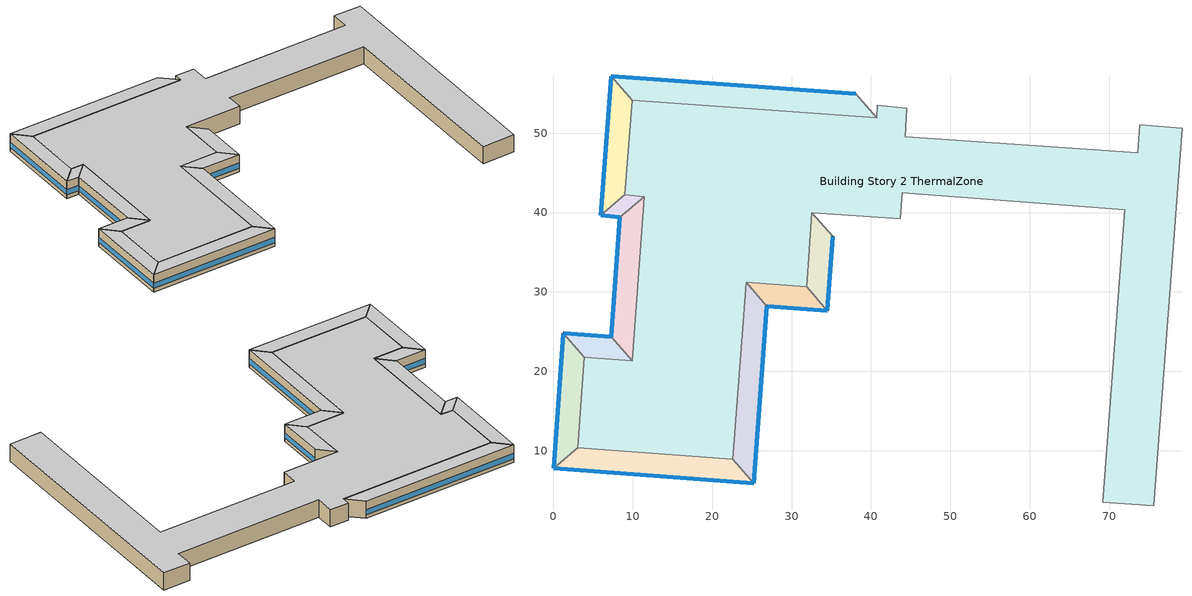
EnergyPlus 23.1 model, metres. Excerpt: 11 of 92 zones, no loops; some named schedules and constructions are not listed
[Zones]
Building Story 2 ThermalZone
 floor adiabatic (Typical Interior Floor): 40.75,51.97 40.81,53.51 44.53,53.15 44.29,49.58 73.63,47.51 73.87,51.05 79.19,50.6 75.6,3.03 69.18,3.5 71.95,40.37 43.95,42.46 43.69,39.23 32.55,40 31.88,30.68 24.27,31.24 22.6,8.92 3.03,10.38 3.87,21.74 9.9,21.3 11.42,42.01 9,42.23 9.9,54.17 z3.6
 wall adiabatic (Typical Interior Wall): 40.81,53.51 40.75,51.97 9.9,54.17 9,42.23 11.42,42.01 9.9,21.3 3.87,21.74 3.03,10.38 22.6,8.92 24.27,31.24 31.88,30.68 32.55,40 43.69,39.23 43.95,42.46 71.95,40.37 69.18,3.5 75.6,3.03 79.19,50.6 73.87,51.05 73.63,47.51 44.29,49.58 44.53,53.15 40.81,53.51 z3.6:7.2
 ceiling adiabatic (Typical Interior Ceiling): 9.9,54.17 9,42.23 11.42,42.01 9.9,21.3 3.87,21.74 3.03,10.38 22.6,8.92 24.27,31.24 31.88,30.68 32.55,40 43.69,39.23 43.95,42.46 71.95,40.37 69.18,3.5 75.6,3.03 79.19,50.6 73.87,51.05 73.63,47.51 44.29,49.58 44.53,53.15 40.81,53.51 40.75,51.97 z7.2
Building Story 2 ThermalZone 13
 floor adiabatic (Typical Interior Ceiling): 35.17,36.98 34.5,27.65 31.88,30.68 32.55,40 z3.6
 wall outside (Typical Insulated Steel Framed Exterior Wall R-20.41): 34.5,27.65 35.17,36.98 z3.6:7.2
 wall adiabatic (Typical Interior Wall): 35.17,36.98 32.55,40 31.88,30.68 34.5,27.65 z3.6:7.2
 window (U 0.48 SHGC 0.40 Dbl Ref-D Clr 6mm/13mm): 34.5,27.68 35.17,36.96 z4.36:5.45
 ceiling adiabatic (Typical Interior Ceiling): 32.55,40 31.88,30.68 34.5,27.65 35.17,36.98 z7.2
Building Story 2 ThermalZone 14
 floor adiabatic (Typical Interior Ceiling): 34.5,27.65 26.88,28.21 24.27,31.24 31.88,30.68 z3.6
 wall outside (Typical Insulated Steel Framed Exterior Wall R-20.41): 26.88,28.21 34.5,27.65 z3.6:7.2
 wall adiabatic (Typical Interior Wall): 34.5,27.65 31.88,30.68 24.27,31.24 26.88,28.21 z3.6:7.2
 window (U 0.48 SHGC 0.40 Dbl Ref-D Clr 6mm/13mm): 26.91,28.21 34.47,27.66 z4.36:5.45
 ceiling adiabatic (Typical Interior Ceiling): 31.88,30.68 24.27,31.24 26.88,28.21 34.5,27.65 z7.2
Building Story 2 ThermalZone 15
 floor adiabatic (Typical Interior Ceiling): 26.88,28.21 25.21,5.89 22.6,8.92 24.27,31.24 z3.6
 wall outside (Typical Insulated Steel Framed Exterior Wall R-20.41): 25.21,5.89 26.88,28.21 z3.6:7.2
 wall adiabatic (Typical Interior Wall): 26.88,28.21 24.27,31.24 22.6,8.92 25.21,5.89 z3.6:7.2
 window (U 0.48 SHGC 0.40 Dbl Ref-D Clr 6mm/13mm): 25.21,5.91 26.88,28.18 z4.36:5.44
 ceiling adiabatic (Typical Interior Ceiling): 24.27,31.24 22.6,8.92 25.21,5.89 26.88,28.21 z7.2
Building Story 2 ThermalZone 16
 floor adiabatic (Typical Interior Ceiling): 25.21,5.89 0,7.77 3.03,10.38 22.6,8.92 z3.6
 wall outside (Typical Insulated Steel Framed Exterior Wall R-20.41): 0,7.77 25.21,5.89 z3.6:7.2
 wall adiabatic (Typical Interior Wall): 25.21,5.89 22.6,8.92 3.03,10.38 0,7.77 z3.6:7.2
 window (U 0.48 SHGC 0.40 Dbl Ref-D Clr 6mm/13mm): 0.03,7.77 25.18,5.89 z4.36:5.44
 ceiling adiabatic (Typical Interior Ceiling): 22.6,8.92 3.03,10.38 0,7.77 25.21,5.89 z7.2
Building Story 2 ThermalZone 17
 floor adiabatic (Typical Interior Ceiling): 0,7.77 1.26,24.77 3.87,21.74 3.03,10.38 z3.6
 wall outside (Typical Insulated Steel Framed Exterior Wall R-20.41): 1.26,24.77 0,7.77 z3.6:7.2
 wall adiabatic (Typical Interior Wall): 0,7.77 3.03,10.38 3.87,21.74 1.26,24.77 z3.6:7.2
 window (U 0.48 SHGC 0.40 Dbl Ref-D Clr 6mm/13mm): 1.25,24.74 0,7.8 z4.36:5.45
 ceiling adiabatic (Typical Interior Ceiling): 3.03,10.38 3.87,21.74 1.26,24.77 0,7.77 z7.2
Building Story 2 ThermalZone 18
 floor adiabatic (Typical Interior Ceiling): 1.26,24.77 7.29,24.32 9.9,21.3 3.87,21.74 z3.6
 wall outside (Typical Insulated Steel Framed Exterior Wall R-20.41): 7.29,24.32 1.26,24.77 z3.6:7.2
 wall adiabatic (Typical Interior Wall): 1.26,24.77 3.87,21.74 9.9,21.3 7.29,24.32 z3.6:7.2
 window (U 0.48 SHGC 0.40 Dbl Ref-D Clr 6mm/13mm): 7.26,24.32 1.28,24.76 z4.36:5.45
 ceiling adiabatic (Typical Interior Ceiling): 3.87,21.74 9.9,21.3 7.29,24.32 1.26,24.77 z7.2
Building Story 2 ThermalZone 19
 floor adiabatic (Typical Interior Ceiling): 7.29,24.32 8.37,39.43 11.42,42.01 9.9,21.3 z3.6
 wall outside (Typical Insulated Steel Framed Exterior Wall R-20.41): 8.37,39.43 7.29,24.32 z3.6:7.2
 wall adiabatic (Typical Interior Wall): 7.29,24.32 9.9,21.3 11.42,42.01 8.37,39.43 z3.6:7.2
 window (U 0.48 SHGC 0.40 Dbl Ref-D Clr 6mm/13mm): 8.37,39.4 7.29,24.35 z4.36:5.45
 ceiling adiabatic (Typical Interior Ceiling): 9.9,21.3 11.42,42.01 8.37,39.43 7.29,24.32 z7.2
Building Story 2 ThermalZone 20
 floor adiabatic (Typical Interior Ceiling): 8.37,39.43 5.95,39.65 9,42.23 11.42,42.01 z3.6
 wall outside (Typical Insulated Steel Framed Exterior Wall R-20.41): 5.95,39.65 8.37,39.43 z3.6:7.2
 wall adiabatic (Typical Interior Wall): 8.37,39.43 11.42,42.01 9,42.23 5.95,39.65 z3.6:7.2
 window (U 0.48 SHGC 0.40 Dbl Ref-D Clr 6mm/13mm): 5.97,39.65 8.35,39.43 z4.36:5.46
 ceiling adiabatic (Typical Interior Ceiling): 11.42,42.01 9,42.23 5.95,39.65 8.37,39.43 z7.2
Building Story 2 ThermalZone 21
 floor adiabatic (Typical Interior Ceiling): 5.95,39.65 7.29,57.2 9.9,54.17 9,42.23 z3.6
 wall outside (Typical Insulated Steel Framed Exterior Wall R-20.41): 7.29,57.2 5.95,39.65 z3.6:7.2
 wall adiabatic (Typical Interior Wall): 5.95,39.65 9,42.23 9.9,54.17 7.29,57.2 z3.6:7.2
 window (U 0.48 SHGC 0.40 Dbl Ref-D Clr 6mm/13mm): 7.28,57.17 5.95,39.67 z4.36:5.45
 ceiling adiabatic (Typical Interior Ceiling): 9,42.23 9.9,54.17 7.29,57.2 5.95,39.65 z7.2
Building Story 2 ThermalZone 22
 floor adiabatic (Typical Interior Ceiling): 7.29,57.2 38.1,54.97 40.75,51.97 9.9,54.17 z3.6
 wall outside (Typical Insulated Steel Framed Exterior Wall R-20.41): 38.1,54.97 7.29,57.2 z3.6:7.2
 wall adiabatic (Typical Interior Wall): 7.29,57.2 9.9,54.17 40.75,51.97 38.1,54.97 z3.6:7.2
 window (U 0.48 SHGC 0.40 Dbl Ref-D Clr 6mm/13mm): 38.08,54.98 7.31,57.19 z4.36:5.44
 ceiling adiabatic (Typical Interior Ceiling): 9.9,54.17 40.75,51.97 38.1,54.97 7.29,57.2 z7.2
[Schedule:Day:Interval]
SchoolSecondary KITCHEN_ELEC_EQUIP_SCH Wknd Day 1; SchoolSecondary KITCHEN_ELEC_EQUIP_SCH Default; SchoolSecondary KITCHEN_ELEC_EQUIP_SCH Winter Design Day: No, 24:00, 0.1
SchoolSecondary KITCHEN_ELEC_EQUIP_SCH Wkdy Day 1; SchoolSecondary KITCHEN_ELEC_EQUIP_SCH Wkdy Day 2; SchoolSecondary KITCHEN_ELEC_EQUIP_SCH Summer Design Day: No, 08:00, 0.1, 10:00, 0.15, 13:00, 0.25, 15:00, 0.15, 24:00, 0.1
SchoolSecondary KITCHEN_GAS_EQUIP_SCH Wknd Day; SchoolSecondary KITCHEN_GAS_EQUIP_SCH Wknd Day 1; SchoolSecondary KITCHEN_GAS_EQUIP_SCH Default; SchoolSecondary KITCHEN_GAS_EQUIP_SCH Winter Design Day: No, 24:00, 0.02
SchoolSecondary KITCHEN_GAS_EQUIP_SCH Wkdy|SmrDsn Day; SchoolSecondary KITCHEN_GAS_EQUIP_SCH Wkdy|SmrDsn Day 1; SchoolSecondary KITCHEN_GAS_EQUIP_SCH Wkdy|SmrDsn Day 2; SchoolSecondary KITCHEN_GAS_EQUIP_SCH Summer Design Day: No, 08:00, 0.02, 10:00, 0.15, 13:00, 0.2, 15:00, 0.1, 24:00, 0.02
[Schedule:Week:Daily]
SchoolSecondary BLDG_LIGHT_SCH_2013 Week Rule - Jan1-Jun24: SchoolSecondary BLDG_LIGHT_SCH_2013 Wknd Day, SchoolSecondary BLDG_LIGHT_SCH_2013 Wkdy Day, SchoolSecondary BLDG_LIGHT_SCH_2013 Wkdy Day, SchoolSecondary BLDG_LIGHT_SCH_2013 Wkdy Day, SchoolSecondary BLDG_LIGHT_SCH_2013 Wkdy Day, SchoolSecondary BLDG_LIGHT_SCH_2013 Wkdy Day, SchoolSecondary BLDG_LIGHT_SCH_2013 Wknd Day, SchoolSecondary BLDG_LIGHT_SCH_2013 Default, SchoolSecondary BLDG_LIGHT_SCH_2013 Summer Design Day, SchoolSecondary BLDG_LIGHT_SCH_2013 Winter Design Day, SchoolSecondary BLDG_LIGHT_SCH_2013 Default, SchoolSecondary BLDG_LIGHT_SCH_2013 Default
SchoolSecondary BLDG_LIGHT_SCH_2013 Week Rule - Jun25-Jul1: SchoolSecondary BLDG_LIGHT_SCH_2013 Wknd Day, SchoolSecondary BLDG_LIGHT_SCH_2013 Wkdy Day, SchoolSecondary BLDG_LIGHT_SCH_2013 Wkdy Day, SchoolSecondary BLDG_LIGHT_SCH_2013 Wkdy Day, SchoolSecondary BLDG_LIGHT_SCH_2013 Wkdy Day, SchoolSecondary BLDG_LIGHT_SCH_2013 Wkdy Day, SchoolSecondary BLDG_LIGHT_SCH_2013 Wknd Day 1, SchoolSecondary BLDG_LIGHT_SCH_2013 Default, SchoolSecondary BLDG_LIGHT_SCH_2013 Summer Design Day, SchoolSecondary BLDG_LIGHT_SCH_2013 Winter Design Day, SchoolSecondary BLDG_LIGHT_SCH_2013 Default, SchoolSecondary BLDG_LIGHT_SCH_2013 Default
SchoolSecondary BLDG_LIGHT_SCH_2013 Week Rule - Jul2-Aug26: SchoolSecondary BLDG_LIGHT_SCH_2013 Wknd Day 1, SchoolSecondary BLDG_LIGHT_SCH_2013 Wkdy Day 1, SchoolSecondary BLDG_LIGHT_SCH_2013 Wkdy Day 1, SchoolSecondary BLDG_LIGHT_SCH_2013 Wkdy Day 1, SchoolSecondary BLDG_LIGHT_SCH_2013 Wkdy Day 1, SchoolSecondary BLDG_LIGHT_SCH_2013 Wkdy Day 1, SchoolSecondary BLDG_LIGHT_SCH_2013 Wknd Day 1, SchoolSecondary BLDG_LIGHT_SCH_2013 Default, SchoolSecondary BLDG_LIGHT_SCH_2013 Summer Design Day, SchoolSecondary BLDG_LIGHT_SCH_2013 Winter Design Day, SchoolSecondary BLDG_LIGHT_SCH_2013 Default, SchoolSecondary BLDG_LIGHT_SCH_2013 Default
SchoolSecondary BLDG_LIGHT_SCH_2013 Week Rule - Aug27-Sep2: SchoolSecondary BLDG_LIGHT_SCH_2013 Wknd Day 1, SchoolSecondary BLDG_LIGHT_SCH_2013 Wkdy Day 1, SchoolSecondary BLDG_LIGHT_SCH_2013 Wkdy Day 1, SchoolSecondary BLDG_LIGHT_SCH_2013 Wkdy Day 1, SchoolSecondary BLDG_LIGHT_SCH_2013 Wkdy Day 1, SchoolSecondary BLDG_LIGHT_SCH_2013 Wkdy Day 2, SchoolSecondary BLDG_LIGHT_SCH_2013 Default, SchoolSecondary BLDG_LIGHT_SCH_2013 Default, SchoolSecondary BLDG_LIGHT_SCH_2013 Summer Design Day, SchoolSecondary BLDG_LIGHT_SCH_2013 Winter Design Day, SchoolSecondary BLDG_LIGHT_SCH_2013 Default, SchoolSecondary BLDG_LIGHT_SCH_2013 Default
SchoolSecondary BLDG_LIGHT_SCH_2013 Week Rule - Sep3-Dec31: SchoolSecondary BLDG_LIGHT_SCH_2013 Default, SchoolSecondary BLDG_LIGHT_SCH_2013 Wkdy Day 2, SchoolSecondary BLDG_LIGHT_SCH_2013 Wkdy Day 2, SchoolSecondary BLDG_LIGHT_SCH_2013 Wkdy Day 2, SchoolSecondary BLDG_LIGHT_SCH_2013 Wkdy Day 2, SchoolSecondary BLDG_LIGHT_SCH_2013 Wkdy Day 2, SchoolSecondary BLDG_LIGHT_SCH_2013 Default, SchoolSecondary BLDG_LIGHT_SCH_2013 Default, SchoolSecondary BLDG_LIGHT_SCH_2013 Summer Design Day, SchoolSecondary BLDG_LIGHT_SCH_2013 Winter Design Day, SchoolSecondary BLDG_LIGHT_SCH_2013 Default, SchoolSecondary BLDG_LIGHT_SCH_2013 Default
SchoolSecondary BLDG_LIGHT_LIBRARY_SCH_2013 Week Rule - Jan1-Jun24: SchoolSecondary BLDG_LIGHT_LIBRARY_SCH_2013 Wknd Day, SchoolSecondary BLDG_LIGHT_LIBRARY_SCH_2013 Wkdy Day, SchoolSecondary BLDG_LIGHT_LIBRARY_SCH_2013 Wkdy Day, SchoolSecondary BLDG_LIGHT_LIBRARY_SCH_2013 Wkdy Day, SchoolSecondary BLDG_LIGHT_LIBRARY_SCH_2013 Wkdy Day, SchoolSecondary BLDG_LIGHT_LIBRARY_SCH_2013 Wkdy Day, SchoolSecondary BLDG_LIGHT_LIBRARY_SCH_2013 Wknd Day, SchoolSecondary BLDG_LIGHT_LIBRARY_SCH_2013 Default, SchoolSecondary BLDG_LIGHT_LIBRARY_SCH_2013 Summer Design Day, SchoolSecondary BLDG_LIGHT_LIBRARY_SCH_2013 Winter Design Day, SchoolSecondary BLDG_LIGHT_LIBRARY_SCH_2013 Default, SchoolSecondary BLDG_LIGHT_LIBRARY_SCH_2013 Default
SchoolSecondary BLDG_LIGHT_LIBRARY_SCH_2013 Week Rule - Jun25-Jul1: SchoolSecondary BLDG_LIGHT_LIBRARY_SCH_2013 Wknd Day, SchoolSecondary BLDG_LIGHT_LIBRARY_SCH_2013 Wkdy Day, SchoolSecondary BLDG_LIGHT_LIBRARY_SCH_2013 Wkdy Day, SchoolSecondary BLDG_LIGHT_LIBRARY_SCH_2013 Wkdy Day, SchoolSecondary BLDG_LIGHT_LIBRARY_SCH_2013 Wkdy Day, SchoolSecondary BLDG_LIGHT_LIBRARY_SCH_2013 Wkdy Day, SchoolSecondary BLDG_LIGHT_LIBRARY_SCH_2013 Wknd Day 1, SchoolSecondary BLDG_LIGHT_LIBRARY_SCH_2013 Default, SchoolSecondary BLDG_LIGHT_LIBRARY_SCH_2013 Summer Design Day, SchoolSecondary BLDG_LIGHT_LIBRARY_SCH_2013 Winter Design Day, SchoolSecondary BLDG_LIGHT_LIBRARY_SCH_2013 Default, SchoolSecondary BLDG_LIGHT_LIBRARY_SCH_2013 Default
SchoolSecondary BLDG_LIGHT_LIBRARY_SCH_2013 Week Rule - Jul2-Aug26: SchoolSecondary BLDG_LIGHT_LIBRARY_SCH_2013 Wknd Day 1, SchoolSecondary BLDG_LIGHT_LIBRARY_SCH_2013 Wkdy Day 1, SchoolSecondary BLDG_LIGHT_LIBRARY_SCH_2013 Wkdy Day 1, SchoolSecondary BLDG_LIGHT_LIBRARY_SCH_2013 Wkdy Day 1, SchoolSecondary BLDG_LIGHT_LIBRARY_SCH_2013 Wkdy Day 1, SchoolSecondary BLDG_LIGHT_LIBRARY_SCH_2013 Wkdy Day 1, SchoolSecondary BLDG_LIGHT_LIBRARY_SCH_2013 Wknd Day 1, SchoolSecondary BLDG_LIGHT_LIBRARY_SCH_2013 Default, SchoolSecondary BLDG_LIGHT_LIBRARY_SCH_2013 Summer Design Day, SchoolSecondary BLDG_LIGHT_LIBRARY_SCH_2013 Winter Design Day, SchoolSecondary BLDG_LIGHT_LIBRARY_SCH_2013 Default, SchoolSecondary BLDG_LIGHT_LIBRARY_SCH_2013 Default
SchoolSecondary BLDG_LIGHT_LIBRARY_SCH_2013 Week Rule - Aug27-Sep2: SchoolSecondary BLDG_LIGHT_LIBRARY_SCH_2013 Wknd Day 1, SchoolSecondary BLDG_LIGHT_LIBRARY_SCH_2013 Wkdy Day 1, SchoolSecondary BLDG_LIGHT_LIBRARY_SCH_2013 Wkdy Day 1, SchoolSecondary BLDG_LIGHT_LIBRARY_SCH_2013 Wkdy Day 1, SchoolSecondary BLDG_LIGHT_LIBRARY_SCH_2013 Wkdy Day 1, SchoolSecondary BLDG_LIGHT_LIBRARY_SCH_2013 Wkdy Day 2, SchoolSecondary BLDG_LIGHT_LIBRARY_SCH_2013 Default, SchoolSecondary BLDG_LIGHT_LIBRARY_SCH_2013 Default, SchoolSecondary BLDG_LIGHT_LIBRARY_SCH_2013 Summer Design Day, SchoolSecondary BLDG_LIGHT_LIBRARY_SCH_2013 Winter Design Day, SchoolSecondary BLDG_LIGHT_LIBRARY_SCH_2013 Default, SchoolSecondary BLDG_LIGHT_LIBRARY_SCH_2013 Default
SchoolSecondary BLDG_LIGHT_LIBRARY_SCH_2013 Week Rule - Sep3-Dec31: SchoolSecondary BLDG_LIGHT_LIBRARY_SCH_2013 Default, SchoolSecondary BLDG_LIGHT_LIBRARY_SCH_2013 Wkdy Day 2, SchoolSecondary BLDG_LIGHT_LIBRARY_SCH_2013 Wkdy Day 2, SchoolSecondary BLDG_LIGHT_LIBRARY_SCH_2013 Wkdy Day 2, SchoolSecondary BLDG_LIGHT_LIBRARY_SCH_2013 Wkdy Day 2, SchoolSecondary BLDG_LIGHT_LIBRARY_SCH_2013 Wkdy Day 2, SchoolSecondary BLDG_LIGHT_LIBRARY_SCH_2013 Default, SchoolSecondary BLDG_LIGHT_LIBRARY_SCH_2013 Default, SchoolSecondary BLDG_LIGHT_LIBRARY_SCH_2013 Summer Design Day, SchoolSecondary BLDG_LIGHT_LIBRARY_SCH_2013 Winter Design Day, SchoolSecondary BLDG_LIGHT_LIBRARY_SCH_2013 Default, SchoolSecondary BLDG_LIGHT_LIBRARY_SCH_2013 Default
SchoolSecondary BLDG_LIGHT_LOBBYFLR1_SCH_2013 Week Rule - Jan1-Jun24: SchoolSecondary BLDG_LIGHT_LOBBYFLR1_SCH_2013 Wknd Day, SchoolSecondary BLDG_LIGHT_LOBBYFLR1_SCH_2013 Wkdy Day, SchoolSecondary BLDG_LIGHT_LOBBYFLR1_SCH_2013 Wkdy Day, SchoolSecondary BLDG_LIGHT_LOBBYFLR1_SCH_2013 Wkdy Day, SchoolSecondary BLDG_LIGHT_LOBBYFLR1_SCH_2013 Wkdy Day, SchoolSecondary BLDG_LIGHT_LOBBYFLR1_SCH_2013 Wkdy Day, SchoolSecondary BLDG_LIGHT_LOBBYFLR1_SCH_2013 Wknd Day, SchoolSecondary BLDG_LIGHT_LOBBYFLR1_SCH_2013 Default, SchoolSecondary BLDG_LIGHT_LOBBYFLR1_SCH_2013 Summer Design Day, SchoolSecondary BLDG_LIGHT_LOBBYFLR1_SCH_2013 Winter Design Day, SchoolSecondary BLDG_LIGHT_LOBBYFLR1_SCH_2013 Default, SchoolSecondary BLDG_LIGHT_LOBBYFLR1_SCH_2013 Default
SchoolSecondary BLDG_LIGHT_LOBBYFLR1_SCH_2013 Week Rule - Jun25-Jul1: SchoolSecondary BLDG_LIGHT_LOBBYFLR1_SCH_2013 Wknd Day, SchoolSecondary BLDG_LIGHT_LOBBYFLR1_SCH_2013 Wkdy Day, SchoolSecondary BLDG_LIGHT_LOBBYFLR1_SCH_2013 Wkdy Day, SchoolSecondary BLDG_LIGHT_LOBBYFLR1_SCH_2013 Wkdy Day, SchoolSecondary BLDG_LIGHT_LOBBYFLR1_SCH_2013 Wkdy Day, SchoolSecondary BLDG_LIGHT_LOBBYFLR1_SCH_2013 Wkdy Day, SchoolSecondary BLDG_LIGHT_LOBBYFLR1_SCH_2013 Wknd Day 1, SchoolSecondary BLDG_LIGHT_LOBBYFLR1_SCH_2013 Default, SchoolSecondary BLDG_LIGHT_LOBBYFLR1_SCH_2013 Summer Design Day, SchoolSecondary BLDG_LIGHT_LOBBYFLR1_SCH_2013 Winter Design Day, SchoolSecondary BLDG_LIGHT_LOBBYFLR1_SCH_2013 Default, SchoolSecondary BLDG_LIGHT_LOBBYFLR1_SCH_2013 Default
SchoolSecondary BLDG_LIGHT_LOBBYFLR1_SCH_2013 Week Rule - Jul2-Aug26: SchoolSecondary BLDG_LIGHT_LOBBYFLR1_SCH_2013 Wknd Day 1, SchoolSecondary BLDG_LIGHT_LOBBYFLR1_SCH_2013 Wkdy Day 1, SchoolSecondary BLDG_LIGHT_LOBBYFLR1_SCH_2013 Wkdy Day 1, SchoolSecondary BLDG_LIGHT_LOBBYFLR1_SCH_2013 Wkdy Day 1, SchoolSecondary BLDG_LIGHT_LOBBYFLR1_SCH_2013 Wkdy Day 1, SchoolSecondary BLDG_LIGHT_LOBBYFLR1_SCH_2013 Wkdy Day 1, SchoolSecondary BLDG_LIGHT_LOBBYFLR1_SCH_2013 Wknd Day 1, SchoolSecondary BLDG_LIGHT_LOBBYFLR1_SCH_2013 Default, SchoolSecondary BLDG_LIGHT_LOBBYFLR1_SCH_2013 Summer Design Day, SchoolSecondary BLDG_LIGHT_LOBBYFLR1_SCH_2013 Winter Design Day, SchoolSecondary BLDG_LIGHT_LOBBYFLR1_SCH_2013 Default, SchoolSecondary BLDG_LIGHT_LOBBYFLR1_SCH_2013 Default
SchoolSecondary BLDG_LIGHT_LOBBYFLR1_SCH_2013 Week Rule - Aug27-Sep2: SchoolSecondary BLDG_LIGHT_LOBBYFLR1_SCH_2013 Wknd Day 1, SchoolSecondary BLDG_LIGHT_LOBBYFLR1_SCH_2013 Wkdy Day 1, SchoolSecondary BLDG_LIGHT_LOBBYFLR1_SCH_2013 Wkdy Day 1, SchoolSecondary BLDG_LIGHT_LOBBYFLR1_SCH_2013 Wkdy Day 1, SchoolSecondary BLDG_LIGHT_LOBBYFLR1_SCH_2013 Wkdy Day 1, SchoolSecondary BLDG_LIGHT_LOBBYFLR1_SCH_2013 Wkdy Day 2, SchoolSecondary BLDG_LIGHT_LOBBYFLR1_SCH_2013 Default, SchoolSecondary BLDG_LIGHT_LOBBYFLR1_SCH_2013 Default, SchoolSecondary BLDG_LIGHT_LOBBYFLR1_SCH_2013 Summer Design Day, SchoolSecondary BLDG_LIGHT_LOBBYFLR1_SCH_2013 Winter Design Day, SchoolSecondary BLDG_LIGHT_LOBBYFLR1_SCH_2013 Default, SchoolSecondary BLDG_LIGHT_LOBBYFLR1_SCH_2013 Default
SchoolSecondary BLDG_LIGHT_LOBBYFLR1_SCH_2013 Week Rule - Sep3-Dec31: SchoolSecondary BLDG_LIGHT_LOBBYFLR1_SCH_2013 Default, SchoolSecondary BLDG_LIGHT_LOBBYFLR1_SCH_2013 Wkdy Day 2, SchoolSecondary BLDG_LIGHT_LOBBYFLR1_SCH_2013 Wkdy Day 2, SchoolSecondary BLDG_LIGHT_LOBBYFLR1_SCH_2013 Wkdy Day 2, SchoolSecondary BLDG_LIGHT_LOBBYFLR1_SCH_2013 Wkdy Day 2, SchoolSecondary BLDG_LIGHT_LOBBYFLR1_SCH_2013 Wkdy Day 2, SchoolSecondary BLDG_LIGHT_LOBBYFLR1_SCH_2013 Default, SchoolSecondary BLDG_LIGHT_LOBBYFLR1_SCH_2013 Default, SchoolSecondary BLDG_LIGHT_LOBBYFLR1_SCH_2013 Summer Design Day, SchoolSecondary BLDG_LIGHT_LOBBYFLR1_SCH_2013 Winter Design Day, SchoolSecondary BLDG_LIGHT_LOBBYFLR1_SCH_2013 Default, SchoolSecondary BLDG_LIGHT_LOBBYFLR1_SCH_2013 Default
SchoolSecondary BLDG_LIGHT_MECHANICAL_SCH_2013 Week Rule - Jan1-Jun24: SchoolSecondary BLDG_LIGHT_MECHANICAL_SCH_2013 Wknd Day, SchoolSecondary BLDG_LIGHT_MECHANICAL_SCH_2013 Wkdy Day, SchoolSecondary BLDG_LIGHT_MECHANICAL_SCH_2013 Wkdy Day, SchoolSecondary BLDG_LIGHT_MECHANICAL_SCH_2013 Wkdy Day, SchoolSecondary BLDG_LIGHT_MECHANICAL_SCH_2013 Wkdy Day, SchoolSecondary BLDG_LIGHT_MECHANICAL_SCH_2013 Wkdy Day, SchoolSecondary BLDG_LIGHT_MECHANICAL_SCH_2013 Wknd Day, SchoolSecondary BLDG_LIGHT_MECHANICAL_SCH_2013 Default, SchoolSecondary BLDG_LIGHT_MECHANICAL_SCH_2013 Summer Design Day, SchoolSecondary BLDG_LIGHT_MECHANICAL_SCH_2013 Winter Design Day, SchoolSecondary BLDG_LIGHT_MECHANICAL_SCH_2013 Default, SchoolSecondary BLDG_LIGHT_MECHANICAL_SCH_2013 Default
SchoolSecondary BLDG_LIGHT_MECHANICAL_SCH_2013 Week Rule - Jun25-Jul1: SchoolSecondary BLDG_LIGHT_MECHANICAL_SCH_2013 Wknd Day, SchoolSecondary BLDG_LIGHT_MECHANICAL_SCH_2013 Wkdy Day, SchoolSecondary BLDG_LIGHT_MECHANICAL_SCH_2013 Wkdy Day, SchoolSecondary BLDG_LIGHT_MECHANICAL_SCH_2013 Wkdy Day, SchoolSecondary BLDG_LIGHT_MECHANICAL_SCH_2013 Wkdy Day, SchoolSecondary BLDG_LIGHT_MECHANICAL_SCH_2013 Wkdy Day, SchoolSecondary BLDG_LIGHT_MECHANICAL_SCH_2013 Wknd Day 1, SchoolSecondary BLDG_LIGHT_MECHANICAL_SCH_2013 Default, SchoolSecondary BLDG_LIGHT_MECHANICAL_SCH_2013 Summer Design Day, SchoolSecondary BLDG_LIGHT_MECHANICAL_SCH_2013 Winter Design Day, SchoolSecondary BLDG_LIGHT_MECHANICAL_SCH_2013 Default, SchoolSecondary BLDG_LIGHT_MECHANICAL_SCH_2013 Default
SchoolSecondary BLDG_LIGHT_MECHANICAL_SCH_2013 Week Rule - Jul2-Aug26: SchoolSecondary BLDG_LIGHT_MECHANICAL_SCH_2013 Wknd Day 1, SchoolSecondary BLDG_LIGHT_MECHANICAL_SCH_2013 Wkdy Day 1, SchoolSecondary BLDG_LIGHT_MECHANICAL_SCH_2013 Wkdy Day 1, SchoolSecondary BLDG_LIGHT_MECHANICAL_SCH_2013 Wkdy Day 1, SchoolSecondary BLDG_LIGHT_MECHANICAL_SCH_2013 Wkdy Day 1, SchoolSecondary BLDG_LIGHT_MECHANICAL_SCH_2013 Wkdy Day 1, SchoolSecondary BLDG_LIGHT_MECHANICAL_SCH_2013 Wknd Day 1, SchoolSecondary BLDG_LIGHT_MECHANICAL_SCH_2013 Default, SchoolSecondary BLDG_LIGHT_MECHANICAL_SCH_2013 Summer Design Day, SchoolSecondary BLDG_LIGHT_MECHANICAL_SCH_2013 Winter Design Day, SchoolSecondary BLDG_LIGHT_MECHANICAL_SCH_2013 Default, SchoolSecondary BLDG_LIGHT_MECHANICAL_SCH_2013 Default
SchoolSecondary BLDG_LIGHT_MECHANICAL_SCH_2013 Week Rule - Aug27-Sep2: SchoolSecondary BLDG_LIGHT_MECHANICAL_SCH_2013 Wknd Day 1, SchoolSecondary BLDG_LIGHT_MECHANICAL_SCH_2013 Wkdy Day 1, SchoolSecondary BLDG_LIGHT_MECHANICAL_SCH_2013 Wkdy Day 1, SchoolSecondary BLDG_LIGHT_MECHANICAL_SCH_2013 Wkdy Day 1, SchoolSecondary BLDG_LIGHT_MECHANICAL_SCH_2013 Wkdy Day 1, SchoolSecondary BLDG_LIGHT_MECHANICAL_SCH_2013 Wkdy Day 2, SchoolSecondary BLDG_LIGHT_MECHANICAL_SCH_2013 Default, SchoolSecondary BLDG_LIGHT_MECHANICAL_SCH_2013 Default, SchoolSecondary BLDG_LIGHT_MECHANICAL_SCH_2013 Summer Design Day, SchoolSecondary BLDG_LIGHT_MECHANICAL_SCH_2013 Winter Design Day, SchoolSecondary BLDG_LIGHT_MECHANICAL_SCH_2013 Default, SchoolSecondary BLDG_LIGHT_MECHANICAL_SCH_2013 Default
SchoolSecondary BLDG_LIGHT_MECHANICAL_SCH_2013 Week Rule - Sep3-Dec31: SchoolSecondary BLDG_LIGHT_MECHANICAL_SCH_2013 Default, SchoolSecondary BLDG_LIGHT_MECHANICAL_SCH_2013 Wkdy Day 2, SchoolSecondary BLDG_LIGHT_MECHANICAL_SCH_2013 Wkdy Day 2, SchoolSecondary BLDG_LIGHT_MECHANICAL_SCH_2013 Wkdy Day 2, SchoolSecondary BLDG_LIGHT_MECHANICAL_SCH_2013 Wkdy Day 2, SchoolSecondary BLDG_LIGHT_MECHANICAL_SCH_2013 Wkdy Day 2, SchoolSecondary BLDG_LIGHT_MECHANICAL_SCH_2013 Default, SchoolSecondary BLDG_LIGHT_MECHANICAL_SCH_2013 Default, SchoolSecondary BLDG_LIGHT_MECHANICAL_SCH_2013 Summer Design Day, SchoolSecondary BLDG_LIGHT_MECHANICAL_SCH_2013 Winter Design Day, SchoolSecondary BLDG_LIGHT_MECHANICAL_SCH_2013 Default, SchoolSecondary BLDG_LIGHT_MECHANICAL_SCH_2013 Default
SchoolSecondary BLDG_LIGHT_OFFICE_SCH_2013 Week Rule - Jan1-Jun24: SchoolSecondary BLDG_LIGHT_OFFICE_SCH_2013 Wknd Day, SchoolSecondary BLDG_LIGHT_OFFICE_SCH_2013 Wkdy Day, SchoolSecondary BLDG_LIGHT_OFFICE_SCH_2013 Wkdy Day, SchoolSecondary BLDG_LIGHT_OFFICE_SCH_2013 Wkdy Day, SchoolSecondary BLDG_LIGHT_OFFICE_SCH_2013 Wkdy Day, SchoolSecondary BLDG_LIGHT_OFFICE_SCH_2013 Wkdy Day, SchoolSecondary BLDG_LIGHT_OFFICE_SCH_2013 Wknd Day, SchoolSecondary BLDG_LIGHT_OFFICE_SCH_2013 Default, SchoolSecondary BLDG_LIGHT_OFFICE_SCH_2013 Summer Design Day, SchoolSecondary BLDG_LIGHT_OFFICE_SCH_2013 Winter Design Day, SchoolSecondary BLDG_LIGHT_OFFICE_SCH_2013 Default, SchoolSecondary BLDG_LIGHT_OFFICE_SCH_2013 Default
SchoolSecondary BLDG_LIGHT_OFFICE_SCH_2013 Week Rule - Jun25-Jul1: SchoolSecondary BLDG_LIGHT_OFFICE_SCH_2013 Wknd Day, SchoolSecondary BLDG_LIGHT_OFFICE_SCH_2013 Wkdy Day, SchoolSecondary BLDG_LIGHT_OFFICE_SCH_2013 Wkdy Day, SchoolSecondary BLDG_LIGHT_OFFICE_SCH_2013 Wkdy Day, SchoolSecondary BLDG_LIGHT_OFFICE_SCH_2013 Wkdy Day, SchoolSecondary BLDG_LIGHT_OFFICE_SCH_2013 Wkdy Day, SchoolSecondary BLDG_LIGHT_OFFICE_SCH_2013 Wknd Day 1, SchoolSecondary BLDG_LIGHT_OFFICE_SCH_2013 Default, SchoolSecondary BLDG_LIGHT_OFFICE_SCH_2013 Summer Design Day, SchoolSecondary BLDG_LIGHT_OFFICE_SCH_2013 Winter Design Day, SchoolSecondary BLDG_LIGHT_OFFICE_SCH_2013 Default, SchoolSecondary BLDG_LIGHT_OFFICE_SCH_2013 Default
SchoolSecondary BLDG_LIGHT_OFFICE_SCH_2013 Week Rule - Jul2-Aug26: SchoolSecondary BLDG_LIGHT_OFFICE_SCH_2013 Wknd Day 1, SchoolSecondary BLDG_LIGHT_OFFICE_SCH_2013 Wkdy Day 1, SchoolSecondary BLDG_LIGHT_OFFICE_SCH_2013 Wkdy Day 1, SchoolSecondary BLDG_LIGHT_OFFICE_SCH_2013 Wkdy Day 1, SchoolSecondary BLDG_LIGHT_OFFICE_SCH_2013 Wkdy Day 1, SchoolSecondary BLDG_LIGHT_OFFICE_SCH_2013 Wkdy Day 1, SchoolSecondary BLDG_LIGHT_OFFICE_SCH_2013 Wknd Day 1, SchoolSecondary BLDG_LIGHT_OFFICE_SCH_2013 Default, SchoolSecondary BLDG_LIGHT_OFFICE_SCH_2013 Summer Design Day, SchoolSecondary BLDG_LIGHT_OFFICE_SCH_2013 Winter Design Day, SchoolSecondary BLDG_LIGHT_OFFICE_SCH_2013 Default, SchoolSecondary BLDG_LIGHT_OFFICE_SCH_2013 Default
SchoolSecondary BLDG_LIGHT_OFFICE_SCH_2013 Week Rule - Aug27-Sep2: SchoolSecondary BLDG_LIGHT_OFFICE_SCH_2013 Wknd Day 1, SchoolSecondary BLDG_LIGHT_OFFICE_SCH_2013 Wkdy Day 1, SchoolSecondary BLDG_LIGHT_OFFICE_SCH_2013 Wkdy Day 1, SchoolSecondary BLDG_LIGHT_OFFICE_SCH_2013 Wkdy Day 1, SchoolSecondary BLDG_LIGHT_OFFICE_SCH_2013 Wkdy Day 1, SchoolSecondary BLDG_LIGHT_OFFICE_SCH_2013 Wkdy Day 2, SchoolSecondary BLDG_LIGHT_OFFICE_SCH_2013 Default, SchoolSecondary BLDG_LIGHT_OFFICE_SCH_2013 Default, SchoolSecondary BLDG_LIGHT_OFFICE_SCH_2013 Summer Design Day, SchoolSecondary BLDG_LIGHT_OFFICE_SCH_2013 Winter Design Day, SchoolSecondary BLDG_LIGHT_OFFICE_SCH_2013 Default, SchoolSecondary BLDG_LIGHT_OFFICE_SCH_2013 Default
SchoolSecondary BLDG_LIGHT_OFFICE_SCH_2013 Week Rule - Sep3-Dec31: SchoolSecondary BLDG_LIGHT_OFFICE_SCH_2013 Default, SchoolSecondary BLDG_LIGHT_OFFICE_SCH_2013 Wkdy Day 2, SchoolSecondary BLDG_LIGHT_OFFICE_SCH_2013 Wkdy Day 2, SchoolSecondary BLDG_LIGHT_OFFICE_SCH_2013 Wkdy Day 2, SchoolSecondary BLDG_LIGHT_OFFICE_SCH_2013 Wkdy Day 2, SchoolSecondary BLDG_LIGHT_OFFICE_SCH_2013 Wkdy Day 2, SchoolSecondary BLDG_LIGHT_OFFICE_SCH_2013 Default, SchoolSecondary BLDG_LIGHT_OFFICE_SCH_2013 Default, SchoolSecondary BLDG_LIGHT_OFFICE_SCH_2013 Summer Design Day, SchoolSecondary BLDG_LIGHT_OFFICE_SCH_2013 Winter Design Day, SchoolSecondary BLDG_LIGHT_OFFICE_SCH_2013 Default, SchoolSecondary BLDG_LIGHT_OFFICE_SCH_2013 Default
SchoolSecondary BLDG_LIGHT_BATH_SCH_2013 Week Rule - Jan1-Jun24: SchoolSecondary BLDG_LIGHT_BATH_SCH_2013 Wknd Day, SchoolSecondary BLDG_LIGHT_BATH_SCH_2013 Wkdy Day, SchoolSecondary BLDG_LIGHT_BATH_SCH_2013 Wkdy Day, SchoolSecondary BLDG_LIGHT_BATH_SCH_2013 Wkdy Day, SchoolSecondary BLDG_LIGHT_BATH_SCH_2013 Wkdy Day, SchoolSecondary BLDG_LIGHT_BATH_SCH_2013 Wkdy Day, SchoolSecondary BLDG_LIGHT_BATH_SCH_2013 Wknd Day, SchoolSecondary BLDG_LIGHT_BATH_SCH_2013 Default, SchoolSecondary BLDG_LIGHT_BATH_SCH_2013 Summer Design Day, SchoolSecondary BLDG_LIGHT_BATH_SCH_2013 Winter Design Day, SchoolSecondary BLDG_LIGHT_BATH_SCH_2013 Default, SchoolSecondary BLDG_LIGHT_BATH_SCH_2013 Default
SchoolSecondary BLDG_LIGHT_BATH_SCH_2013 Week Rule - Jun25-Jul1: SchoolSecondary BLDG_LIGHT_BATH_SCH_2013 Wknd Day, SchoolSecondary BLDG_LIGHT_BATH_SCH_2013 Wkdy Day, SchoolSecondary BLDG_LIGHT_BATH_SCH_2013 Wkdy Day, SchoolSecondary BLDG_LIGHT_BATH_SCH_2013 Wkdy Day, SchoolSecondary BLDG_LIGHT_BATH_SCH_2013 Wkdy Day, SchoolSecondary BLDG_LIGHT_BATH_SCH_2013 Wkdy Day, SchoolSecondary BLDG_LIGHT_BATH_SCH_2013 Wknd Day 1, SchoolSecondary BLDG_LIGHT_BATH_SCH_2013 Default, SchoolSecondary BLDG_LIGHT_BATH_SCH_2013 Summer Design Day, SchoolSecondary BLDG_LIGHT_BATH_SCH_2013 Winter Design Day, SchoolSecondary BLDG_LIGHT_BATH_SCH_2013 Default, SchoolSecondary BLDG_LIGHT_BATH_SCH_2013 Default
SchoolSecondary BLDG_LIGHT_BATH_SCH_2013 Week Rule - Jul2-Aug26: SchoolSecondary BLDG_LIGHT_BATH_SCH_2013 Wknd Day 1, SchoolSecondary BLDG_LIGHT_BATH_SCH_2013 Wkdy Day 1, SchoolSecondary BLDG_LIGHT_BATH_SCH_2013 Wkdy Day 1, SchoolSecondary BLDG_LIGHT_BATH_SCH_2013 Wkdy Day 1, SchoolSecondary BLDG_LIGHT_BATH_SCH_2013 Wkdy Day 1, SchoolSecondary BLDG_LIGHT_BATH_SCH_2013 Wkdy Day 1, SchoolSecondary BLDG_LIGHT_BATH_SCH_2013 Wknd Day 1, SchoolSecondary BLDG_LIGHT_BATH_SCH_2013 Default, SchoolSecondary BLDG_LIGHT_BATH_SCH_2013 Summer Design Day, SchoolSecondary BLDG_LIGHT_BATH_SCH_2013 Winter Design Day, SchoolSecondary BLDG_LIGHT_BATH_SCH_2013 Default, SchoolSecondary BLDG_LIGHT_BATH_SCH_2013 Default
SchoolSecondary BLDG_LIGHT_BATH_SCH_2013 Week Rule - Aug27-Sep2: SchoolSecondary BLDG_LIGHT_BATH_SCH_2013 Wknd Day 1, SchoolSecondary BLDG_LIGHT_BATH_SCH_2013 Wkdy Day 1, SchoolSecondary BLDG_LIGHT_BATH_SCH_2013 Wkdy Day 1, SchoolSecondary BLDG_LIGHT_BATH_SCH_2013 Wkdy Day 1, SchoolSecondary BLDG_LIGHT_BATH_SCH_2013 Wkdy Day 1, SchoolSecondary BLDG_LIGHT_BATH_SCH_2013 Wkdy Day 2, SchoolSecondary BLDG_LIGHT_BATH_SCH_2013 Default, SchoolSecondary BLDG_LIGHT_BATH_SCH_2013 Default, SchoolSecondary BLDG_LIGHT_BATH_SCH_2013 Summer Design Day, SchoolSecondary BLDG_LIGHT_BATH_SCH_2013 Winter Design Day, SchoolSecondary BLDG_LIGHT_BATH_SCH_2013 Default, SchoolSecondary BLDG_LIGHT_BATH_SCH_2013 Default
SchoolSecondary BLDG_LIGHT_BATH_SCH_2013 Week Rule - Sep3-Dec31: SchoolSecondary BLDG_LIGHT_BATH_SCH_2013 Default, SchoolSecondary BLDG_LIGHT_BATH_SCH_2013 Wkdy Day 2, SchoolSecondary BLDG_LIGHT_BATH_SCH_2013 Wkdy Day 2, SchoolSecondary BLDG_LIGHT_BATH_SCH_2013 Wkdy Day 2, SchoolSecondary BLDG_LIGHT_BATH_SCH_2013 Wkdy Day 2, SchoolSecondary BLDG_LIGHT_BATH_SCH_2013 Wkdy Day 2, SchoolSecondary BLDG_LIGHT_BATH_SCH_2013 Default, SchoolSecondary BLDG_LIGHT_BATH_SCH_2013 Default, SchoolSecondary BLDG_LIGHT_BATH_SCH_2013 Summer Design Day, SchoolSecondary BLDG_LIGHT_BATH_SCH_2013 Winter Design Day, SchoolSecondary BLDG_LIGHT_BATH_SCH_2013 Default, SchoolSecondary BLDG_LIGHT_BATH_SCH_2013 Default
SchoolSecondary KITCHEN_ELEC_EQUIP_SCH Week Rule - Aug27-Sep2: SchoolSecondary KITCHEN_ELEC_EQUIP_SCH Wknd Day 1, SchoolSecondary KITCHEN_ELEC_EQUIP_SCH Wkdy Day 1, SchoolSecondary KITCHEN_ELEC_EQUIP_SCH Wkdy Day 1, SchoolSecondary KITCHEN_ELEC_EQUIP_SCH Wkdy Day 1, SchoolSecondary KITCHEN_ELEC_EQUIP_SCH Wkdy Day 1, SchoolSecondary KITCHEN_ELEC_EQUIP_SCH Wkdy Day 2, SchoolSecondary KITCHEN_ELEC_EQUIP_SCH Default, SchoolSecondary KITCHEN_ELEC_EQUIP_SCH Default, SchoolSecondary KITCHEN_ELEC_EQUIP_SCH Summer Design Day, SchoolSecondary KITCHEN_ELEC_EQUIP_SCH Winter Design Day, SchoolSecondary KITCHEN_ELEC_EQUIP_SCH Default, SchoolSecondary KITCHEN_ELEC_EQUIP_SCH Default
SchoolSecondary KITCHEN_ELEC_EQUIP_SCH Week Rule - Sep3-Dec31: SchoolSecondary KITCHEN_ELEC_EQUIP_SCH Default, SchoolSecondary KITCHEN_ELEC_EQUIP_SCH Wkdy Day 2, SchoolSecondary KITCHEN_ELEC_EQUIP_SCH Wkdy Day 2, SchoolSecondary KITCHEN_ELEC_EQUIP_SCH Wkdy Day 2, SchoolSecondary KITCHEN_ELEC_EQUIP_SCH Wkdy Day 2, SchoolSecondary KITCHEN_ELEC_EQUIP_SCH Wkdy Day 2, SchoolSecondary KITCHEN_ELEC_EQUIP_SCH Default, SchoolSecondary KITCHEN_ELEC_EQUIP_SCH Default, SchoolSecondary KITCHEN_ELEC_EQUIP_SCH Summer Design Day, SchoolSecondary KITCHEN_ELEC_EQUIP_SCH Winter Design Day, SchoolSecondary KITCHEN_ELEC_EQUIP_SCH Default, SchoolSecondary KITCHEN_ELEC_EQUIP_SCH Default
SchoolSecondary KITCHEN_GAS_EQUIP_SCH Week Rule - Jan1-Jun24: SchoolSecondary KITCHEN_GAS_EQUIP_SCH Wknd Day, SchoolSecondary KITCHEN_GAS_EQUIP_SCH Wkdy|SmrDsn Day, SchoolSecondary KITCHEN_GAS_EQUIP_SCH Wkdy|SmrDsn Day, SchoolSecondary KITCHEN_GAS_EQUIP_SCH Wkdy|SmrDsn Day, SchoolSecondary KITCHEN_GAS_EQUIP_SCH Wkdy|SmrDsn Day, SchoolSecondary KITCHEN_GAS_EQUIP_SCH Wkdy|SmrDsn Day, SchoolSecondary KITCHEN_GAS_EQUIP_SCH Wknd Day, SchoolSecondary KITCHEN_GAS_EQUIP_SCH Default, SchoolSecondary KITCHEN_GAS_EQUIP_SCH Summer Design Day, SchoolSecondary KITCHEN_GAS_EQUIP_SCH Winter Design Day, SchoolSecondary KITCHEN_GAS_EQUIP_SCH Default, SchoolSecondary KITCHEN_GAS_EQUIP_SCH Default
SchoolSecondary KITCHEN_GAS_EQUIP_SCH Week Rule - Jun25-Jul1: SchoolSecondary KITCHEN_GAS_EQUIP_SCH Wknd Day, SchoolSecondary KITCHEN_GAS_EQUIP_SCH Wkdy|SmrDsn Day, SchoolSecondary KITCHEN_GAS_EQUIP_SCH Wkdy|SmrDsn Day, SchoolSecondary KITCHEN_GAS_EQUIP_SCH Wkdy|SmrDsn Day, SchoolSecondary KITCHEN_GAS_EQUIP_SCH Wkdy|SmrDsn Day, SchoolSecondary KITCHEN_GAS_EQUIP_SCH Wkdy|SmrDsn Day, SchoolSecondary KITCHEN_GAS_EQUIP_SCH Wknd Day 1, SchoolSecondary KITCHEN_GAS_EQUIP_SCH Default, SchoolSecondary KITCHEN_GAS_EQUIP_SCH Summer Design Day, SchoolSecondary KITCHEN_GAS_EQUIP_SCH Winter Design Day, SchoolSecondary KITCHEN_GAS_EQUIP_SCH Default, SchoolSecondary KITCHEN_GAS_EQUIP_SCH Default
SchoolSecondary KITCHEN_GAS_EQUIP_SCH Week Rule - Jul2-Aug26: SchoolSecondary KITCHEN_GAS_EQUIP_SCH Wknd Day 1, SchoolSecondary KITCHEN_GAS_EQUIP_SCH Wkdy|SmrDsn Day 1, SchoolSecondary KITCHEN_GAS_EQUIP_SCH Wkdy|SmrDsn Day 1, SchoolSecondary KITCHEN_GAS_EQUIP_SCH Wkdy|SmrDsn Day 1, SchoolSecondary KITCHEN_GAS_EQUIP_SCH Wkdy|SmrDsn Day 1, SchoolSecondary KITCHEN_GAS_EQUIP_SCH Wkdy|SmrDsn Day 1, SchoolSecondary KITCHEN_GAS_EQUIP_SCH Wknd Day 1, SchoolSecondary KITCHEN_GAS_EQUIP_SCH Default, SchoolSecondary KITCHEN_GAS_EQUIP_SCH Summer Design Day, SchoolSecondary KITCHEN_GAS_EQUIP_SCH Winter Design Day, SchoolSecondary KITCHEN_GAS_EQUIP_SCH Default, SchoolSecondary KITCHEN_GAS_EQUIP_SCH Default
SchoolSecondary KITCHEN_GAS_EQUIP_SCH Week Rule - Aug27-Sep2: SchoolSecondary KITCHEN_GAS_EQUIP_SCH Wknd Day 1, SchoolSecondary KITCHEN_GAS_EQUIP_SCH Wkdy|SmrDsn Day 1, SchoolSecondary KITCHEN_GAS_EQUIP_SCH Wkdy|SmrDsn Day 1, SchoolSecondary KITCHEN_GAS_EQUIP_SCH Wkdy|SmrDsn Day 1, SchoolSecondary KITCHEN_GAS_EQUIP_SCH Wkdy|SmrDsn Day 1, SchoolSecondary KITCHEN_GAS_EQUIP_SCH Wkdy|SmrDsn Day 2, SchoolSecondary KITCHEN_GAS_EQUIP_SCH Default, SchoolSecondary KITCHEN_GAS_EQUIP_SCH Default, SchoolSecondary KITCHEN_GAS_EQUIP_SCH Summer Design Day, SchoolSecondary KITCHEN_GAS_EQUIP_SCH Winter Design Day, SchoolSecondary KITCHEN_GAS_EQUIP_SCH Default, SchoolSecondary KITCHEN_GAS_EQUIP_SCH Default
SchoolSecondary KITCHEN_GAS_EQUIP_SCH Week Rule - Sep3-Dec31: SchoolSecondary KITCHEN_GAS_EQUIP_SCH Default, SchoolSecondary KITCHEN_GAS_EQUIP_SCH Wkdy|SmrDsn Day 2, SchoolSecondary KITCHEN_GAS_EQUIP_SCH Wkdy|SmrDsn Day 2, SchoolSecondary KITCHEN_GAS_EQUIP_SCH Wkdy|SmrDsn Day 2, SchoolSecondary KITCHEN_GAS_EQUIP_SCH Wkdy|SmrDsn Day 2, SchoolSecondary KITCHEN_GAS_EQUIP_SCH Wkdy|SmrDsn Day 2, SchoolSecondary KITCHEN_GAS_EQUIP_SCH Default, SchoolSecondary KITCHEN_GAS_EQUIP_SCH Default, SchoolSecondary KITCHEN_GAS_EQUIP_SCH Summer Design Day, SchoolSecondary KITCHEN_GAS_EQUIP_SCH Winter Design Day, SchoolSecondary KITCHEN_GAS_EQUIP_SCH Default, SchoolSecondary KITCHEN_GAS_EQUIP_SCH Default
[Schedule:Year]
SchoolSecondary BLDG_LIGHT_SCH_2013: SchoolSecondary BLDG_LIGHT_SCH_2013 Week Rule - Jan1-Jun24, 1, 1, 6, 24, SchoolSecondary BLDG_LIGHT_SCH_2013 Week Rule - Jun25-Jul1, 6, 25, 7, 1, SchoolSecondary BLDG_LIGHT_SCH_2013 Week Rule - Jul2-Aug26, 7, 2, 8, 26, SchoolSecondary BLDG_LIGHT_SCH_2013 Week Rule - Aug27-Sep2, 8, 27, 9, 2, SchoolSecondary BLDG_LIGHT_SCH_2013 Week Rule - Sep3-Dec31, 9, 3, 12, 31
SchoolSecondary BLDG_LIGHT_LIBRARY_SCH_2013: SchoolSecondary BLDG_LIGHT_LIBRARY_SCH_2013 Week Rule - Jan1-Jun24, 1, 1, 6, 24, SchoolSecondary BLDG_LIGHT_LIBRARY_SCH_2013 Week Rule - Jun25-Jul1, 6, 25, 7, 1, SchoolSecondary BLDG_LIGHT_LIBRARY_SCH_2013 Week Rule - Jul2-Aug26, 7, 2, 8, 26, SchoolSecondary BLDG_LIGHT_LIBRARY_SCH_2013 Week Rule - Aug27-Sep2, 8, 27, 9, 2, SchoolSecondary BLDG_LIGHT_LIBRARY_SCH_2013 Week Rule - Sep3-Dec31, 9, 3, 12, 31
SchoolSecondary BLDG_LIGHT_LOBBYFLR1_SCH_2013: SchoolSecondary BLDG_LIGHT_LOBBYFLR1_SCH_2013 Week Rule - Jan1-Jun24, 1, 1, 6, 24, SchoolSecondary BLDG_LIGHT_LOBBYFLR1_SCH_2013 Week Rule - Jun25-Jul1, 6, 25, 7, 1, SchoolSecondary BLDG_LIGHT_LOBBYFLR1_SCH_2013 Week Rule - Jul2-Aug26, 7, 2, 8, 26, SchoolSecondary BLDG_LIGHT_LOBBYFLR1_SCH_2013 Week Rule - Aug27-Sep2, 8, 27, 9, 2, SchoolSecondary BLDG_LIGHT_LOBBYFLR1_SCH_2013 Week Rule - Sep3-Dec31, 9, 3, 12, 31
SchoolSecondary BLDG_LIGHT_MECHANICAL_SCH_2013: SchoolSecondary BLDG_LIGHT_MECHANICAL_SCH_2013 Week Rule - Jan1-Jun24, 1, 1, 6, 24, SchoolSecondary BLDG_LIGHT_MECHANICAL_SCH_2013 Week Rule - Jun25-Jul1, 6, 25, 7, 1, SchoolSecondary BLDG_LIGHT_MECHANICAL_SCH_2013 Week Rule - Jul2-Aug26, 7, 2, 8, 26, SchoolSecondary BLDG_LIGHT_MECHANICAL_SCH_2013 Week Rule - Aug27-Sep2, 8, 27, 9, 2, SchoolSecondary BLDG_LIGHT_MECHANICAL_SCH_2013 Week Rule - Sep3-Dec31, 9, 3, 12, 31
SchoolSecondary BLDG_LIGHT_OFFICE_SCH_2013: SchoolSecondary BLDG_LIGHT_OFFICE_SCH_2013 Week Rule - Jan1-Jun24, 1, 1, 6, 24, SchoolSecondary BLDG_LIGHT_OFFICE_SCH_2013 Week Rule - Jun25-Jul1, 6, 25, 7, 1, SchoolSecondary BLDG_LIGHT_OFFICE_SCH_2013 Week Rule - Jul2-Aug26, 7, 2, 8, 26, SchoolSecondary BLDG_LIGHT_OFFICE_SCH_2013 Week Rule - Aug27-Sep2, 8, 27, 9, 2, SchoolSecondary BLDG_LIGHT_OFFICE_SCH_2013 Week Rule - Sep3-Dec31, 9, 3, 12, 31
SchoolSecondary BLDG_LIGHT_BATH_SCH_2013: SchoolSecondary BLDG_LIGHT_BATH_SCH_2013 Week Rule - Jan1-Jun24, 1, 1, 6, 24, SchoolSecondary BLDG_LIGHT_BATH_SCH_2013 Week Rule - Jun25-Jul1, 6, 25, 7, 1, SchoolSecondary BLDG_LIGHT_BATH_SCH_2013 Week Rule - Jul2-Aug26, 7, 2, 8, 26, SchoolSecondary BLDG_LIGHT_BATH_SCH_2013 Week Rule - Aug27-Sep2, 8, 27, 9, 2, SchoolSecondary BLDG_LIGHT_BATH_SCH_2013 Week Rule - Sep3-Dec31, 9, 3, 12, 31
SchoolSecondary BLDG_OCC_SCH_Auditorium: SchoolSecondary BLDG_OCC_SCH_Auditorium Week Rule - Jan1-Jun24, 1, 1, 6, 24, SchoolSecondary BLDG_OCC_SCH_Auditorium Week Rule - Jun25-Jul1, 6, 25, 7, 1, SchoolSecondary BLDG_OCC_SCH_Auditorium Week Rule - Jul2-Aug26, 7, 2, 8, 26, SchoolSecondary BLDG_OCC_SCH_Auditorium Week Rule - Aug27-Sep2, 8, 27, 9, 2, SchoolSecondary BLDG_OCC_SCH_Auditorium Week Rule - Sep3-Dec31, 9, 3, 12, 31
SchoolSecondary BLDG_OCC_SCH_Cafeteria: SchoolSecondary BLDG_OCC_SCH_Cafeteria Week Rule - Jan1-Jun24, 1, 1, 6, 24, SchoolSecondary BLDG_OCC_SCH_Cafeteria Week Rule - Jun25-Jul1, 6, 25, 7, 1, SchoolSecondary BLDG_OCC_SCH_Cafeteria Week Rule - Jul2-Aug26, 7, 2, 8, 26, SchoolSecondary BLDG_OCC_SCH_Cafeteria Week Rule - Aug27-Sep2, 8, 27, 9, 2, SchoolSecondary BLDG_OCC_SCH_Cafeteria Week Rule - Sep3-Dec31, 9, 3, 12, 31
SchoolSecondary BLDG_OCC_SCH_Extend: SchoolSecondary BLDG_OCC_SCH_Extend Week Rule - Jan1-Jun24, 1, 1, 6, 24, SchoolSecondary BLDG_OCC_SCH_Extend Week Rule - Jun25-Jul1, 6, 25, 7, 1, SchoolSecondary BLDG_OCC_SCH_Extend Week Rule - Jul2-Aug26, 7, 2, 8, 26, SchoolSecondary BLDG_OCC_SCH_Extend Week Rule - Aug27-Sep2, 8, 27, 9, 2, SchoolSecondary BLDG_OCC_SCH_Extend Week Rule - Sep3-Dec31, 9, 3, 12, 31
SchoolSecondary BLDG_OCC_SCH_Offices: SchoolSecondary BLDG_OCC_SCH_Offices Week Rule - Jan1-Jun24, 1, 1, 6, 24, SchoolSecondary BLDG_OCC_SCH_Offices Week Rule - Jun25-Jul1, 6, 25, 7, 1, SchoolSecondary BLDG_OCC_SCH_Offices Week Rule - Jul2-Aug26, 7, 2, 8, 26, SchoolSecondary BLDG_OCC_SCH_Offices Week Rule - Aug27-Sep2, 8, 27, 9, 2, SchoolSecondary BLDG_OCC_SCH_Offices Week Rule - Sep3-Dec31, 9, 3, 12, 31
Elevator Schedule 3: Elevator Schedule 3 Week Rule - Jan1-Jun10, 1, 1, 6, 10, Elevator Schedule 3 Week Rule - Jun11-Jun17, 6, 11, 6, 17, Elevator Schedule 3 Week Rule - Jun18-Jul1, 6, 18, 7, 1, Elevator Schedule 3 Week Rule - Jul2-Aug26, 7, 2, 8, 26, Elevator Schedule 3 Week Rule - Aug27-Sep2, 8, 27, 9, 2, Elevator Schedule 3 Week Rule - Sep3-Sep16, 9, 3, 9, 16, Elevator Schedule 3 Week Rule - Sep17-Dec31, 9, 17, 12, 31
Elevator Schedule 1: Elevator Schedule 1 Week Rule - Jan1-Jun10, 1, 1, 6, 10, Elevator Schedule 1 Week Rule - Jun11-Jun17, 6, 11, 6, 17, Elevator Schedule 1 Week Rule - Jun18-Jul1, 6, 18, 7, 1, Elevator Schedule 1 Week Rule - Jul2-Aug26, 7, 2, 8, 26, Elevator Schedule 1 Week Rule - Aug27-Sep2, 8, 27, 9, 2, Elevator Schedule 1 Week Rule - Sep3-Sep16, 9, 3, 9, 16, Elevator Schedule 1 Week Rule - Sep17-Dec31, 9, 17, 12, 31
Elevator Schedule 2: Elevator Schedule 2 Week Rule - Jan1-Jun10, 1, 1, 6, 10, Elevator Schedule 2 Week Rule - Jun11-Jun17, 6, 11, 6, 17, Elevator Schedule 2 Week Rule - Jun18-Jul1, 6, 18, 7, 1, Elevator Schedule 2 Week Rule - Jul2-Aug26, 7, 2, 8, 26, Elevator Schedule 2 Week Rule - Aug27-Sep2, 8, 27, 9, 2, Elevator Schedule 2 Week Rule - Sep3-Sep16, 9, 3, 9, 16, Elevator Schedule 2 Week Rule - Sep17-Dec31, 9, 17, 12, 31
DataCenter_EQUIP_SCH: DataCenter_EQUIP_SCH Week Rule - Jan1-Jan28, 1, 1, 1, 28, DataCenter_EQUIP_SCH Week Rule - Jan29-Feb4, 1, 29, 2, 4, DataCenter_EQUIP_SCH Week Rule - Feb5-Feb25, 2, 5, 2, 25, DataCenter_EQUIP_SCH Week Rule - Feb26-Mar4, 2, 26, 3, 4, DataCenter_EQUIP_SCH Week Rule - Mar5-Mar25, 3, 5, 3, 25, DataCenter_EQUIP_SCH Week Rule - Mar26-Apr1, 3, 26, 4, 1, DataCenter_EQUIP_SCH Week Rule - Apr2-Apr29, 4, 2, 4, 29, DataCenter_EQUIP_SCH Week Rule - Apr30-May6, 4, 30, 5, 6, DataCenter_EQUIP_SCH Week Rule - May7-May27, 5, 7, 5, 27, DataCenter_EQUIP_SCH Week Rule - May28-Jun3, 5, 28, 6, 3, DataCenter_EQUIP_SCH Week Rule - Jun4-Jun24, 6, 4, 6, 24, DataCenter_EQUIP_SCH Week Rule - Jun25-Jul1, 6, 25, 7, 1, DataCenter_EQUIP_SCH Week Rule - Jul2-Jul29, 7, 2, 7, 29, DataCenter_EQUIP_SCH Week Rule - Jul30-Aug5, 7, 30, 8, 5, DataCenter_EQUIP_SCH Week Rule - Aug6-Aug26, 8, 6, 8, 26, DataCenter_EQUIP_SCH Week Rule - Aug27-Sep2, 8, 27, 9, 2, DataCenter_EQUIP_SCH Week Rule - Sep3-Sep30, 9, 3, 9, 30, DataCenter_EQUIP_SCH Week Rule - Oct1-Oct28, 10, 1, 10, 28, DataCenter_EQUIP_SCH Week Rule - Oct29-Nov4, 10, 29, 11, 4, DataCenter_EQUIP_SCH Week Rule - Nov5-Nov25, 11, 5, 11, 25, DataCenter_EQUIP_SCH Week Rule - Nov26-Dec2, 11, 26, 12, 2, DataCenter_EQUIP_SCH Week Rule - Dec3-Dec31, 12, 3, 12, 31
SchoolSecondary KITCHEN_ELEC_EQUIP_SCH: SchoolSecondary KITCHEN_ELEC_EQUIP_SCH Week Rule - Jan1-Jun24, 1, 1, 6, 24, SchoolSecondary KITCHEN_ELEC_EQUIP_SCH Week Rule - Jun25-Jul1, 6, 25, 7, 1, SchoolSecondary KITCHEN_ELEC_EQUIP_SCH Week Rule - Jul2-Aug26, 7, 2, 8, 26, SchoolSecondary KITCHEN_ELEC_EQUIP_SCH Week Rule - Aug27-Sep2, 8, 27, 9, 2, SchoolSecondary KITCHEN_ELEC_EQUIP_SCH Week Rule - Sep3-Dec31, 9, 3, 12, 31
SchoolSecondary KITCHEN_GAS_EQUIP_SCH: SchoolSecondary KITCHEN_GAS_EQUIP_SCH Week Rule - Jan1-Jun24, 1, 1, 6, 24, SchoolSecondary KITCHEN_GAS_EQUIP_SCH Week Rule - Jun25-Jul1, 6, 25, 7, 1, SchoolSecondary KITCHEN_GAS_EQUIP_SCH Week Rule - Jul2-Aug26, 7, 2, 8, 26, SchoolSecondary KITCHEN_GAS_EQUIP_SCH Week Rule - Aug27-Sep2, 8, 27, 9, 2, SchoolSecondary KITCHEN_GAS_EQUIP_SCH Week Rule - Sep3-Dec31, 9, 3, 12, 31
